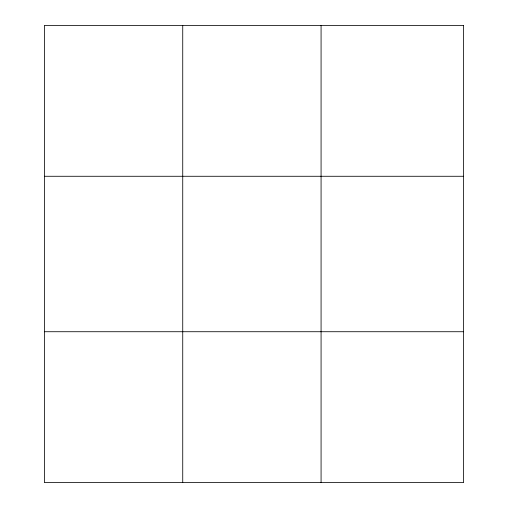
<?xml version="1.0" encoding="UTF-8"?>
<svg xmlns="http://www.w3.org/2000/svg" width="508" height="508" viewBox="0 0 508 508"><rect width="100%" height="100%" fill="white"/><g stroke="black" fill="none" stroke-linecap="round" stroke-linejoin="round"><path stroke-width="0.76" d="M182.734 25.4L182.734 482.6M321.075 25.4L321.075 482.6M44.393 176.276L463.607 176.276M44.393 331.724L463.607 331.724M463.607 25.4L463.607 482.6L44.393 482.6L44.393 25.4L463.607 25.4"/></g></svg>
